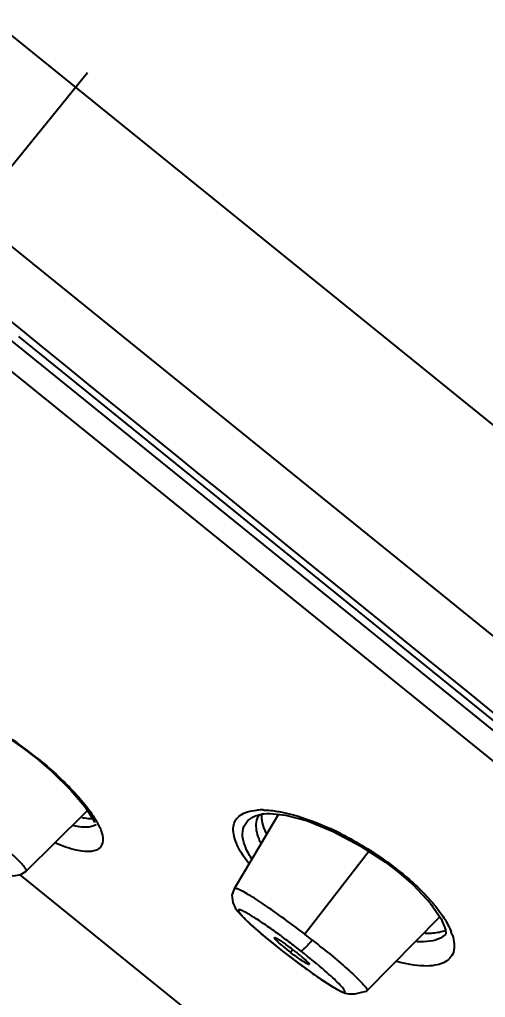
# Model space of a CAD drawing. Extents: x 0 to 1693, y 0 to 1240.
# Drawn here: x 1125.76 to 1134.28, y 602.43 to 620.33 of the extents above; entities that cross this region are included whole.
import ezdxf

# ---------------------------------------------------------------- set-up
doc = ezdxf.new("R2010")
doc.units = 0
doc.header["$LTSCALE"] = 40
doc.header["$MEASUREMENT"] = 0
doc.header["$PDMODE"] = 3
doc.header["$PDSIZE"] = -10
doc.linetypes.add('CENTER', pattern=[0.6, 0.375, -0.075, 0.075, -0.075])
doc.layers.get('0').update_dxf_attribs({"linetype": 'CONTINUOUS'})
doc.layers.get('DEFPOINTS').update_dxf_attribs({"linetype": 'CONTINUOUS'})
doc.layers.add('DEF_LAYER_ASSEM_MEMBER', color=7, linetype='CONTINUOUS')
doc.layers.add('DEF_LAYER_AXIS', color=7, linetype='CONTINUOUS')
doc.styles.add('Daelim Dimension', font='')
doc.styles.get('Daelim Dimension').set_extended_font_data('나눔고딕')
doc.dimstyles.new('DEFAULT', dxfattribs={"dimscale": 2, "dimtxt": 2, "dimasz": 2, "dimexe": 0, "dimexo": 2, "dimgap": 1, "dimtad": 1, "dimdec": 1, "dimzin": 9, "dimdsep": 46, "dimtxsty": 'Daelim Dimension', "dimcen": 0.5, "dimclrd": 252, "dimclre": 252, "dimclrt": 3, "dimadec": 1, "dimazin": 0, "dimtfac": 1, "dimtdec": 1, "dimtix": 1, "dimtmove": 0, "dimatfit": 3, "dimfxl": 1, "dimtolj": 1, "dimtzin": 1, "dimlwd": 9, "dimlwe": 9, "dimarcsym": 0})

# ---------------------------------------------------------------- blocks, each defined once
blk = doc.blocks.new('*D7')
at = {"color": 5, "lineweight": 9, "ltscale": 0.5, "transparency": 16777216}
for p, q in [((1076.66, 656.674), (967.784, 656.674)), ((969.784, 652.674), (969.784, 436.258)), ((1231.429, 432.258), (967.784, 432.258))]:
    blk.add_line(p, q, dxfattribs=at)
at = {"color": 5, "ltscale": 0.5, "transparency": 16777216}
for points in [[(969.118, 652.674), (970.451, 652.674), (969.784, 656.674)], [(969.118, 436.258), (970.451, 436.258), (969.784, 432.258)]]:
    blk.add_solid(points, dxfattribs=at)
at = {"layer": 'DEFPOINTS', "color": 0, "ltscale": 0.5, "transparency": 16777216}
for p in [(1080.66, 656.674), (969.784, 432.258), (1235.429, 432.258)]:
    blk.add_point(p, dxfattribs=at)
at = {"color": 7, "ltscale": 0.5, "transparency": 16777216, "insert": (956.998, 544.466), "char_height": 10, "attachment_point": 2, "rotation": 90, "style": 'Daelim Dimension'}
blk.add_mtext('\\A1;224', dxfattribs=at)
blk = doc.blocks.new('*D16')
at = {"color": 5, "lineweight": 9, "ltscale": 0.5, "transparency": 16777216}
for p, q in [((1116.861, 610.843), (1116.861, 626.154)), ((1266.929, 582.172), (1266.929, 626.154)), ((1262.929, 624.154), (1120.861, 624.154))]:
    blk.add_line(p, q, dxfattribs=at)
at = {"color": 5, "ltscale": 0.5, "transparency": 16777216}
for points in [[(1120.861, 624.821), (1120.861, 623.487), (1116.861, 624.154)], [(1262.929, 624.821), (1262.929, 623.487), (1266.929, 624.154)]]:
    blk.add_solid(points, dxfattribs=at)
at = {"layer": 'DEFPOINTS', "color": 0, "ltscale": 0.5, "transparency": 16777216}
for p in [(1116.861, 624.154), (1116.861, 606.843), (1266.929, 578.172)]:
    blk.add_point(p, dxfattribs=at)
at = {"color": 7, "ltscale": 0.5, "transparency": 16777216, "insert": (1191.895, 631.583), "char_height": 10, "attachment_point": 5, "style": 'Daelim Dimension'}
blk.add_mtext('\\A1;150', dxfattribs=at)
blk = doc.blocks.new('*D17')
at = {"color": 5, "lineweight": 9, "ltscale": 0.5, "transparency": 16777216}
for p, q in [((1112.825, 606.873), (991.459, 606.873)), ((993.459, 436.258), (993.459, 602.873)), ((1232.429, 432.258), (991.459, 432.258))]:
    blk.add_line(p, q, dxfattribs=at)
at = {"color": 5, "ltscale": 0.5, "transparency": 16777216}
for points in [[(992.792, 602.873), (994.125, 602.873), (993.459, 606.873)], [(992.792, 436.258), (994.125, 436.258), (993.459, 432.258)]]:
    blk.add_solid(points, dxfattribs=at)
at = {"layer": 'DEFPOINTS', "color": 0, "ltscale": 0.5, "transparency": 16777216}
for p in [(993.459, 606.873), (1116.825, 606.873), (1236.429, 432.258)]:
    blk.add_point(p, dxfattribs=at)
at = {"color": 7, "ltscale": 0.5, "transparency": 16777216, "insert": (986.072, 519.565), "char_height": 10, "attachment_point": 5, "rotation": 90, "style": 'Daelim Dimension'}
blk.add_mtext('\\A1;175', dxfattribs=at)

msp = doc.modelspace()

# ---------------------------------------------------------------- linework, layer by layer
at = {"layer": 'DEF_LAYER_ASSEM_MEMBER', "color": 9, "linetype": 'Continuous'}
for p, q in [((1156.93, 590.821), (1080.209, 652.949)), ((1081.632, 649.503), (1158.972, 586.874)), ((1164.73, 588.366), (1119.921, 624.652)), ((1120.297, 618.749), (1156.129, 589.751)), ((1126.078, 606.802), (1126.094, 606.803)), ((1126.078, 606.802), (1126.078, 606.802)), ((1132.151, 605.103), (1130.982, 603.586)), ((1125.768, 604.675), (1133.359, 598.528)), ((1130.761, 603.305), (1130.72, 603.252))]:
    msp.add_line(p, q, dxfattribs=at)
at = {"layer": 'DEF_LAYER_ASSEM_MEMBER', "color": 7, "linetype": 'Continuous'}
for p, q in [((1125.742, 614.53), (1131.241, 610.077)), ((1131.241, 610.077), (1134.716, 607.263)), ((1125.804, 607.014), (1126.078, 606.802)), ((1126.078, 606.802), (1126.347, 606.573)), ((1126.96, 605.81), (1127.003, 605.853)), ((1125.885, 604.744), (1126.96, 605.81)), ((1130.132, 605.753), (1130.135, 605.76)), ((1130.168, 605.777), (1130.229, 605.789)), ((1130.228, 605.79), (1130.284, 605.797)), ((1130.284, 605.797), (1130.343, 605.799)), ((1132.456, 604.905), (1132.699, 604.72)), ((1132.699, 604.72), (1132.7, 604.719)), ((1132.7, 604.719), (1132.968, 604.487)), ((1129.687, 604.42), (1129.687, 604.42)), ((1132.115, 602.551), (1133.449, 603.903)), ((1133.552, 603.584), (1133.551, 603.584)), ((1133.555, 603.588), (1133.552, 603.583)), ((1130.41, 603.407), (1130.569, 603.28)), ((1130.569, 603.28), (1130.569, 603.281)), ((1130.569, 603.28), (1130.769, 603.127)), ((1130.572, 603.28), (1130.569, 603.28)), ((1130.769, 603.127), (1130.946, 602.996)), ((1132.115, 602.55), (1132.111, 602.548))]:
    msp.add_line(p, q, dxfattribs=at)
for points in [[(1123.892, 607.938), (1123.889, 607.937), (1123.971, 607.937), (1124.161, 607.901), (1124.461, 607.797), (1124.858, 607.611), (1125.324, 607.342), (1125.804, 607.014)], [(1126.347, 606.573), (1126.701, 606.227), (1126.954, 605.928), (1127.103, 605.699), (1127.134, 605.634)], [(1130.496, 605.783), (1130.16, 605.215), (1129.687, 604.42)], [(1130.132, 605.754), (1130.136, 605.76), (1130.168, 605.777)], [(1130.343, 605.799), (1130.626, 605.769), (1131.026, 605.661), (1131.5, 605.467), (1131.994, 605.206), (1132.456, 604.905)], [(1124.648, 605.265), (1124.81, 605.143), (1124.96, 605.033), (1125.096, 604.937), (1125.215, 604.856), (1125.317, 604.791), (1125.403, 604.741), (1125.477, 604.702), (1125.553, 604.672), (1125.654, 604.654), (1125.786, 604.678), (1125.885, 604.744)], [(1129.687, 604.42), (1129.647, 604.305), (1129.661, 604.169), (1129.705, 604.072), (1129.752, 604.005), (1129.812, 603.937), (1129.893, 603.855), (1129.994, 603.761), (1130.116, 603.653), (1130.256, 603.533), (1130.41, 603.407)], [(1132.968, 604.487), (1133.28, 604.152), (1133.472, 603.87)], [(1133.472, 603.87), (1133.551, 603.673), (1133.559, 603.595), (1133.555, 603.588)], [(1130.946, 602.996), (1131.111, 602.876), (1131.261, 602.772), (1131.391, 602.686), (1131.499, 602.618), (1131.588, 602.567), (1131.658, 602.531), (1131.717, 602.508), (1131.786, 602.494), (1131.899, 602.499), (1132.049, 602.531), (1132.111, 602.548)]]:
    msp.add_lwpolyline(points, dxfattribs=at)
for centre, radius, start, end in [((-16160.447, -20691.574), 27436.643, 50.8648207, 51.0066249), ((1127.102, 606.41), 0.707, 268.7462, 269.9494), ((1130.344, 604.966), 0.833, 98.022, 100.4391), ((1120.438, 589.877), 17.295, 51.0805, 51.8894), ((1133.311, 604.332), 0.716, 285.6654, 289.9432), ((1133.324, 606.641), 4.273, 230.1198, 232.4707), ((1128.5, 600.41), 3.673, 54.2283, 54.737), ((1128.02, 599.745), 4.493, 52.3775, 54.2095), ((1128.16, 599.916), 4.273, 50.1198, 52.4707)]:
    msp.add_arc(centre, radius, start, end, dxfattribs=at)
at = {"layer": 'DEF_LAYER_ASSEM_MEMBER', "color": 9, "linetype": 'Continuous'}
for centre, radius, start, end in [((1120.997, 600.51), 8.098, 50.9946, 55.5534), ((1130.183, 604.772), 1.09, 92.5878, 94.3489), ((1130.189, 604.638), 1.224, 90.1076, 92.5735), ((1130.19, 604.502), 1.36, 88.8, 90.127), ((1125.856, 604.899), 1.516, 28.8299, 29.8497), ((1129.06, 600.326), 5.716, 63.0556, 65.3935), ((1129.226, 600.386), 5.576, 50.9553, 51.2879), ((1120.311, 589.716), 17.5, 52.4257, 53.7742), ((1121.781, 591.636), 14.794, 52.4149, 53.4812), ((1119.871, 589.157), 18.211, 51.8834, 52.4025), ((1132.743, 603.269), 0.982, 17.7016, 21.3488), ((1121.437, 591.186), 15.361, 51.9186, 52.4221), ((1142.08, 618.102), 18.766, 232.1751, 233.3705), ((1123.967, 594.417), 11.257, 48.9884, 51.9077)]:
    msp.add_arc(centre, radius, start, end, dxfattribs=at)
at = {"layer": 'DEF_LAYER_ASSEM_MEMBER', "color": 7, "linetype": 'Continuous'}
for points, start_tangent, end_tangent in [([(1194.051, 580.97), (1179.211, 597.317), (1164.284, 611.541), (1148.364, 624.64), (1130.371, 637.557)], (-0.647318, 0.76222), (-0.830063, 0.55767)), ([(1126.902, 605.726), (1126.951, 605.716), (1127.087, 605.703)], (0.980465, -0.196691), (0.999763, -0.021781)), ([(1130.006, 604.973), (1129.879, 605.217), (1129.839, 605.428), (1129.885, 605.598), (1130.01, 605.721)], (-0.547194, 0.837006), (0.863627, 0.504132)), ([(1130.01, 605.721), (1130.035, 605.734), (1130.12, 605.767)], (0.863627, 0.504132), (0.957741, 0.287632)), ([(1130.17, 605.267), (1130.125, 605.379), (1130.102, 605.675)], (-0.423673, 0.905815), (0.240231, 0.970716)), ([(1130.102, 605.675), (1130.132, 605.753)], (0.240231, 0.970716), (0.476957, 0.878926)), ([(1130.12, 605.767), (1130.193, 605.785)], (0.957741, 0.287632), (0.983377, 0.181576)), ([(1130.198, 605.669), (1130.194, 605.699), (1130.192, 605.783)], (-0.159839, 0.987143), (0.07713, 0.997021)), ([(1130.274, 605.44), (1130.247, 605.5), (1130.198, 605.669)], (-0.42237, 0.906424), (-0.159839, 0.987143)), ([(1130.424, 603.522), (1130.442, 603.521), (1130.483, 603.5), (1130.544, 603.462), (1130.621, 603.409)], (0.509114, 0.860699), (0.816571, -0.577245)), ([(1130.428, 603.51), (1130.424, 603.518), (1130.424, 603.522)], (-0.535276, 0.844677), (0.509114, 0.860699)), ([(1130.584, 603.362), (1130.48, 603.453), (1130.428, 603.51)], (-0.766826, 0.641855), (-0.535276, 0.844677)), ([(1133.173, 603.606), (1133.265, 603.607), (1133.504, 603.642)], (0.999653, -0.026343), (0.962582, 0.27099)), ([(1131.304, 603.333), (1131.651, 603.043), (1131.92, 602.8), (1132.015, 602.704), (1132.08, 602.63), (1132.114, 602.578), (1132.115, 602.551)], (0.777958, -0.628317), (-0.70583, -0.708381)), ([(1131.058, 603.034), (1131.048, 603.034), (1131.025, 603.043), (1130.992, 603.062), (1130.95, 603.088), (1130.843, 603.161), (1130.72, 603.252)], (-0.701468, -0.712701), (-0.792312, 0.610116)), ([(1130.899, 603.195), (1131.003, 603.104), (1131.055, 603.046)], (0.766826, -0.641855), (0.535276, -0.844677)), ([(1131.055, 603.046), (1131.057, 603.042), (1131.058, 603.034)], (0.535276, -0.844677), (-0.701468, -0.712701))]:
    msp.add_spline(points, degree=3, dxfattribs=dict(at, start_tangent=start_tangent, end_tangent=end_tangent))
at = {"layer": 'DEF_LAYER_ASSEM_MEMBER', "color": 9, "linetype": 'Continuous'}
for points, start_tangent, end_tangent in [([(1126.094, 606.803), (1126.743, 606.206), (1126.991, 605.917), (1127.17, 605.653)], (0.778585, -0.627539), (0.49762, -0.867395)), ([(1129.952, 604.885), (1129.727, 605.257), (1129.678, 605.418), (1129.673, 605.558), (1129.714, 605.675), (1129.8, 605.766), (1129.93, 605.828), (1130.101, 605.859)], (-0.604314, 0.796746), (0.997102, 0.076073)), ([(1130.218, 605.862), (1130.293, 605.859), (1130.537, 605.826)], (0.999784, -0.020795), (0.982283, -0.187404)), ([(1130.537, 605.826), (1130.748, 605.777), (1131.44, 605.522)], (0.982283, -0.187404), (0.909293, -0.416157)), ([(1125.885, 604.744), (1125.882, 604.77), (1125.848, 604.821), (1125.783, 604.896), (1125.688, 604.991), (1125.565, 605.106), (1125.418, 605.238), (1125.071, 605.531)], (0.709343, 0.704864), (-0.771837, 0.63582)), ([(1126.942, 605.545), (1126.897, 605.548), (1126.746, 605.571)], (-0.999692, 0.024813), (-0.976782, 0.214237)), ([(1127.165, 605.597), (1127.122, 605.573), (1126.942, 605.545)], (-0.8137, -0.581285), (-0.999692, 0.024813)), ([(1127.183, 605.63), (1127.224, 605.551), (1127.284, 605.347)], (0.482103, -0.876115), (0.088243, -0.996099)), ([(1127.284, 605.347), (1127.24, 605.18), (1127.075, 605.103), (1126.948, 605.103), (1126.794, 605.128), (1126.42, 605.252)], (0.088243, -0.996099), (-0.925271, 0.379307)), ([(1131.65, 605.421), (1132.463, 604.927), (1132.713, 604.737)], (0.891558, -0.452906), (0.780295, -0.625411)), ([(1132.7, 604.719), (1132.707, 604.715), (1132.739, 604.717)], (0.78276, -0.622323), (0.956422, 0.291986)), ([(1132.739, 604.717), (1133.319, 604.16), (1133.524, 603.885), (1133.658, 603.627)], (0.77919, -0.626788), (0.363177, -0.93172)), ([(1130.653, 603.833), (1130.283, 604.096), (1129.979, 604.294), (1129.863, 604.361), (1129.774, 604.405), (1129.715, 604.425), (1129.687, 604.42)], (-0.806705, 0.590955), (-0.531749, -0.846902)), ([(1130.27, 603.752), (1130.064, 603.888), (1129.977, 603.941), (1129.903, 603.983), (1129.843, 604.013), (1129.798, 604.031), (1129.782, 604.034), (1129.771, 604.035), (1129.764, 604.031), (1129.762, 604.025), (1129.77, 604.001), (1129.795, 603.966), (1129.836, 603.918), (1129.894, 603.858), (1129.968, 603.788), (1130.055, 603.708), (1130.261, 603.531)], (-0.824085, 0.566467), (0.766896, -0.641772)), ([(1130.585, 603.526), (1130.503, 603.586), (1130.27, 603.752)], (-0.803739, 0.594982), (-0.824085, 0.566467)), ([(1130.261, 603.531), (1130.334, 603.47), (1130.572, 603.28)], (0.766896, -0.641772), (0.786702, -0.617333)), ([(1131.113, 603.485), (1131.046, 603.405), (1130.986, 603.339), (1130.939, 603.294), (1130.911, 603.277)], (-0.620526, -0.784186), (-0.99997, 0.007688)), ([(1133.679, 603.568), (1133.696, 603.26), (1133.63, 603.147), (1133.517, 603.065), (1133.358, 603.018), (1133.158, 603.006), (1132.664, 603.089)], (0.303157, -0.952941), (-0.963917, 0.266202)), ([(1133.551, 603.584), (1133.46, 603.517), (1133.27, 603.459), (1133.027, 603.449)], (-0.704323, -0.70988), (-0.998568, 0.053503)), ([(1130.883, 603.043), (1130.959, 602.987), (1131.176, 602.832)], (0.802712, -0.596366), (0.819927, -0.572469)), ([(1131.176, 602.832), (1131.383, 602.692), (1131.474, 602.635), (1131.553, 602.588), (1131.616, 602.554), (1131.663, 602.534), (1131.694, 602.526), (1131.709, 602.531), (1131.708, 602.549), (1131.693, 602.576), (1131.666, 602.612), (1131.627, 602.656), (1131.514, 602.768), (1131.354, 602.912)], (0.819927, -0.572469), (-0.754061, 0.656804))]:
    msp.add_spline(points, degree=3, dxfattribs=dict(at, start_tangent=start_tangent, end_tangent=end_tangent))
at = {"layer": 'DEF_LAYER_AXIS', "color": 1, "linetype": 'CENTER'}
msp.add_line((1113.786, 603.046), (1127.628, 620.139), dxfattribs=at)

# ---------------------------------------------------------------- dimensions: what is measured, and where the dimension line sits
at = {"color": 5, "ltscale": 0.5}
dim = msp.add_linear_dim(base=(969.784, 432.258), p1=(1080.66, 656.674), p2=(1235.429, 432.258), angle=270, dimstyle='DEFAULT', override={"dimtxt": 5, "dimexe": 1, "dimdec": 0, "dimclrd": 5, "dimclre": 5, "dimclrt": 7}, dxfattribs=at)
dim.commit()
dim.dimension.update_dxf_attribs({"geometry": '*D7', "text_midpoint": (969.784, 544.466), "dimtype": 160})
dim = msp.add_linear_dim(base=(1116.861, 624.154), p1=(1266.929, 578.172), p2=(1116.861, 606.843), dimstyle='DEFAULT', override={"dimtxt": 5, "dimexe": 1, "dimdec": 0, "dimclrd": 5, "dimclre": 5, "dimclrt": 7}, dxfattribs=at)
dim.commit()
dim.dimension.update_dxf_attribs({"geometry": '*D16', "text_midpoint": (1191.895, 631.583)})
dim = msp.add_linear_dim(base=(993.459, 606.873), p1=(1236.429, 432.258), p2=(1116.825, 606.873), angle=90, dimstyle='DEFAULT', override={"dimtxt": 5, "dimexe": 1, "dimdec": 0, "dimclrd": 5, "dimclre": 5, "dimclrt": 7}, dxfattribs=at)
dim.commit()
dim.dimension.update_dxf_attribs({"geometry": '*D17', "text_midpoint": (986.072, 519.565)})

doc.saveas('drawing.dxf')
